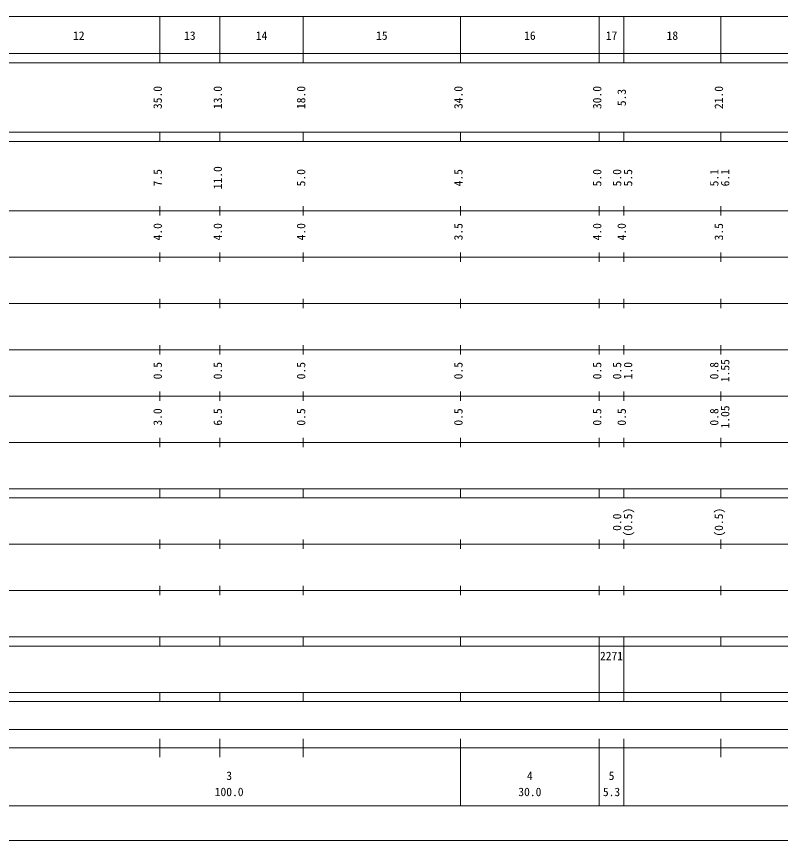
# Model space of a CAD drawing. Units: millimetres, scale not verified. Extents: x 40000 to 680000, y 20000 to 380000.
# Drawn here: x 272024 to 437177, y 20000 to 198000 of the extents above; entities that cross this region are included whole.
import ezdxf
from ezdxf.enums import TextEntityAlignment as Align

# ---------------------------------------------------------------- set-up
doc = ezdxf.new("R2010")
doc.units = ezdxf.units.MM
doc.header["$LTSCALE"] = 1000
doc.layers.add('S-SUV', color=7, linetype='Continuous', lineweight=13)
doc.layers.add('S-TTL', color=2, linetype='Continuous', lineweight=13)
doc.styles.add('ＭＳ ゴシック', font='')
doc.styles.get('ＭＳ ゴシック').set_extended_font_data('MS Gothic')

msp = doc.modelspace()

# ---------------------------------------------------------------- linework, layer by layer
at = {"layer": 'S-SUV'}
for p, q in [((68000, 198000), (579000, 198000)), ((303000, 188000), (303000, 198000)), ((316000, 188000), (316000, 198000)), ((334000, 188000), (334000, 198000)), ((368000, 188000), (368000, 198000)), ((398000, 188000), (398000, 198000)), ((403300, 188000), (403300, 198000)), ((424300, 188000), (424300, 198000)), ((40000, 190000), (579000, 190000)), ((40000, 188000), (579000, 188000)), ((40000, 173000), (579000, 173000)), ((303000, 171000), (303000, 173000)), ((316000, 171000), (316000, 173000)), ((334000, 171000), (334000, 173000)), ((368000, 171000), (368000, 173000)), ((398000, 171000), (398000, 173000)), ((403300, 171000), (403300, 173000)), ((424300, 171000), (424300, 173000)), ((40000, 171000), (579000, 171000)), ((303000, 155000), (303000, 157000)), ((316000, 155000), (316000, 157000)), ((334000, 155000), (334000, 157000)), ((368000, 155000), (368000, 157000)), ((398000, 155000), (398000, 157000)), ((403300, 155000), (403300, 157000)), ((424300, 155000), (424300, 157000)), ((40000, 156000), (579000, 156000)), ((46000, 146000), (579000, 146000)), ((303000, 145000), (303000, 147000)), ((316000, 145000), (316000, 147000)), ((334000, 145000), (334000, 147000)), ((368000, 145000), (368000, 147000)), ((398000, 145000), (398000, 147000)), ((403300, 145000), (403300, 147000)), ((424300, 145000), (424300, 147000)), ((52000, 136000), (579000, 136000)), ((303000, 135000), (303000, 137000)), ((316000, 135000), (316000, 137000)), ((334000, 135000), (334000, 137000)), ((368000, 135000), (368000, 137000)), ((398000, 135000), (398000, 137000)), ((403300, 135000), (403300, 137000)), ((424300, 135000), (424300, 137000)), ((303000, 125000), (303000, 127000)), ((316000, 125000), (316000, 127000)), ((334000, 125000), (334000, 127000)), ((368000, 125000), (368000, 127000)), ((398000, 125000), (398000, 127000)), ((403300, 125000), (403300, 127000)), ((424300, 125000), (424300, 127000)), ((46000, 126000), (579000, 126000)), ((52000, 116000), (579000, 116000)), ((303000, 115000), (303000, 117000)), ((316000, 115000), (316000, 117000)), ((334000, 115000), (334000, 117000)), ((368000, 115000), (368000, 117000)), ((398000, 115000), (398000, 117000)), ((403300, 115000), (403300, 117000)), ((424300, 115000), (424300, 117000)), ((303000, 105000), (303000, 107000)), ((316000, 105000), (316000, 107000)), ((334000, 105000), (334000, 107000)), ((368000, 105000), (368000, 107000)), ((398000, 105000), (398000, 107000)), ((403300, 105000), (403300, 107000)), ((424300, 105000), (424300, 107000)), ((46000, 106000), (579000, 106000)), ((40000, 96000), (579000, 96000)), ((303000, 94000), (303000, 96000)), ((316000, 94000), (316000, 96000)), ((334000, 94000), (334000, 96000)), ((368000, 94000), (368000, 96000)), ((398000, 94000), (398000, 96000)), ((403300, 94000), (403300, 96000)), ((424300, 94000), (424300, 96000)), ((40000, 94000), (579000, 94000)), ((49000, 84000), (579000, 84000)), ((303000, 83000), (303000, 85000)), ((316000, 83000), (316000, 85000)), ((334000, 83000), (334000, 85000)), ((368000, 83000), (368000, 85000)), ((398000, 83000), (398000, 85000)), ((403300, 83000), (403300, 85000)), ((424300, 83000), (424300, 85000)), ((303000, 73000), (303000, 75000)), ((316000, 73000), (316000, 75000)), ((334000, 73000), (334000, 75000)), ((368000, 73000), (368000, 75000)), ((398000, 73000), (398000, 75000)), ((403300, 73000), (403300, 75000)), ((424300, 73000), (424300, 75000)), ((40000, 74000), (579000, 74000)), ((40000, 64000), (579000, 64000)), ((303000, 62000), (303000, 64000)), ((316000, 62000), (316000, 64000)), ((334000, 62000), (334000, 64000)), ((368000, 62000), (368000, 64000)), ((398000, 62000), (398000, 64000)), ((403300, 62000), (403300, 64000)), ((424300, 62000), (424300, 64000)), ((40000, 62000), (579000, 62000)), ((398000, 52000), (398000, 62000)), ((403300, 52000), (403300, 62000)), ((40000, 52000), (579000, 52000)), ((303000, 50000), (303000, 52000)), ((316000, 50000), (316000, 52000)), ((334000, 50000), (334000, 52000)), ((368000, 50000), (368000, 52000)), ((398000, 50000), (398000, 52000)), ((403300, 50000), (403300, 52000)), ((424300, 50000), (424300, 52000)), ((40000, 50000), (579000, 50000)), ((71000, 44000), (507719, 44000)), ((303000, 38000), (303000, 42000)), ((316000, 38000), (316000, 42000)), ((334000, 38000), (334000, 42000)), ((368000, 27500), (368000, 42000)), ((398000, 27500), (398000, 42000)), ((403300, 27500), (403300, 42000)), ((424300, 38000), (424300, 42000)), ((40000, 40000), (579000, 40000)), ((68000, 27500), (579000, 27500))]:
    msp.add_line(p, q, dxfattribs=at)
at = {"layer": 'S-TTL'}
msp.add_line((40000, 20000), (680000, 20000), dxfattribs=at)

# ---------------------------------------------------------------- texts
at = {"layer": 'S-SUV', "style": 'ＭＳ ゴシック'}
for s, p in [('12', (284250, 192405)), ('13', (308250, 192405)), ('14', (323750, 192405)), ('15', (349750, 192405)), ('16', (381750, 192405)), ('17', (399400, 192405)), ('18', (412550, 192405)), ('2271', (398150, 58405)), ('3', (317375, 32523)), ('4', (382375, 32523)), ('5', (400025, 32523)), ('100.0', (314875, 29033)), ('30.0', (380500, 29033)), ('5.3', (398775, 29033))]:
    msp.add_text(s, height=1833, dxfattribs=at).set_placement(p, align=Align.BOTTOM_LEFT)
for s, p in [('35.0', (304000, 178000)), ('13.0', (317000, 178000)), ('18.0', (335000, 178000)), ('34.0', (369000, 178000)), ('30.0', (399000, 178000)), ('5.3', (404300, 178625)), ('21.0', (425300, 178000)), ('7.5', (304000, 161299)), ('11.0', (317000, 160674)), ('5.0', (335000, 161299)), ('4.5', (369000, 161299)), ('5.0', (399000, 161299)), ('5.0', (403300, 161299)), ('5.5', (405670, 161299)), ('5.1', (424300, 161299)), ('6.1', (426670, 161299)), ('4.0', (304000, 149625)), ('4.0', (317000, 149625)), ('4.0', (335000, 149625)), ('3.5', (369000, 149625)), ('4.0', (399000, 149625)), ('4.0', (404300, 149625)), ('3.5', (425300, 149625)), ('0.5', (304000, 119625)), ('0.5', (317000, 119625)), ('0.5', (335000, 119625)), ('0.5', (369000, 119625)), ('0.5', (399000, 119625)), ('0.5', (403300, 119625)), ('1.0', (405670, 119625)), ('0.8', (424300, 119625)), ('1.55', (426670, 119000)), ('3.0', (304000, 109625)), ('6.5', (317000, 109625)), ('0.5', (335000, 109625)), ('0.5', (369000, 109625)), ('0.5', (399000, 109625)), ('0.5', (404300, 109625)), ('0.8', (424300, 109625)), ('1.05', (426670, 109000)), ('(0.5)', (405670, 85639)), ('(0.5)', (425300, 85639)), ('0.0', (403300, 86889))]:
    msp.add_text(s, height=1833, rotation=90, dxfattribs=at).set_placement(p, align=Align.BOTTOM_LEFT)

doc.saveas('drawing.dxf')
